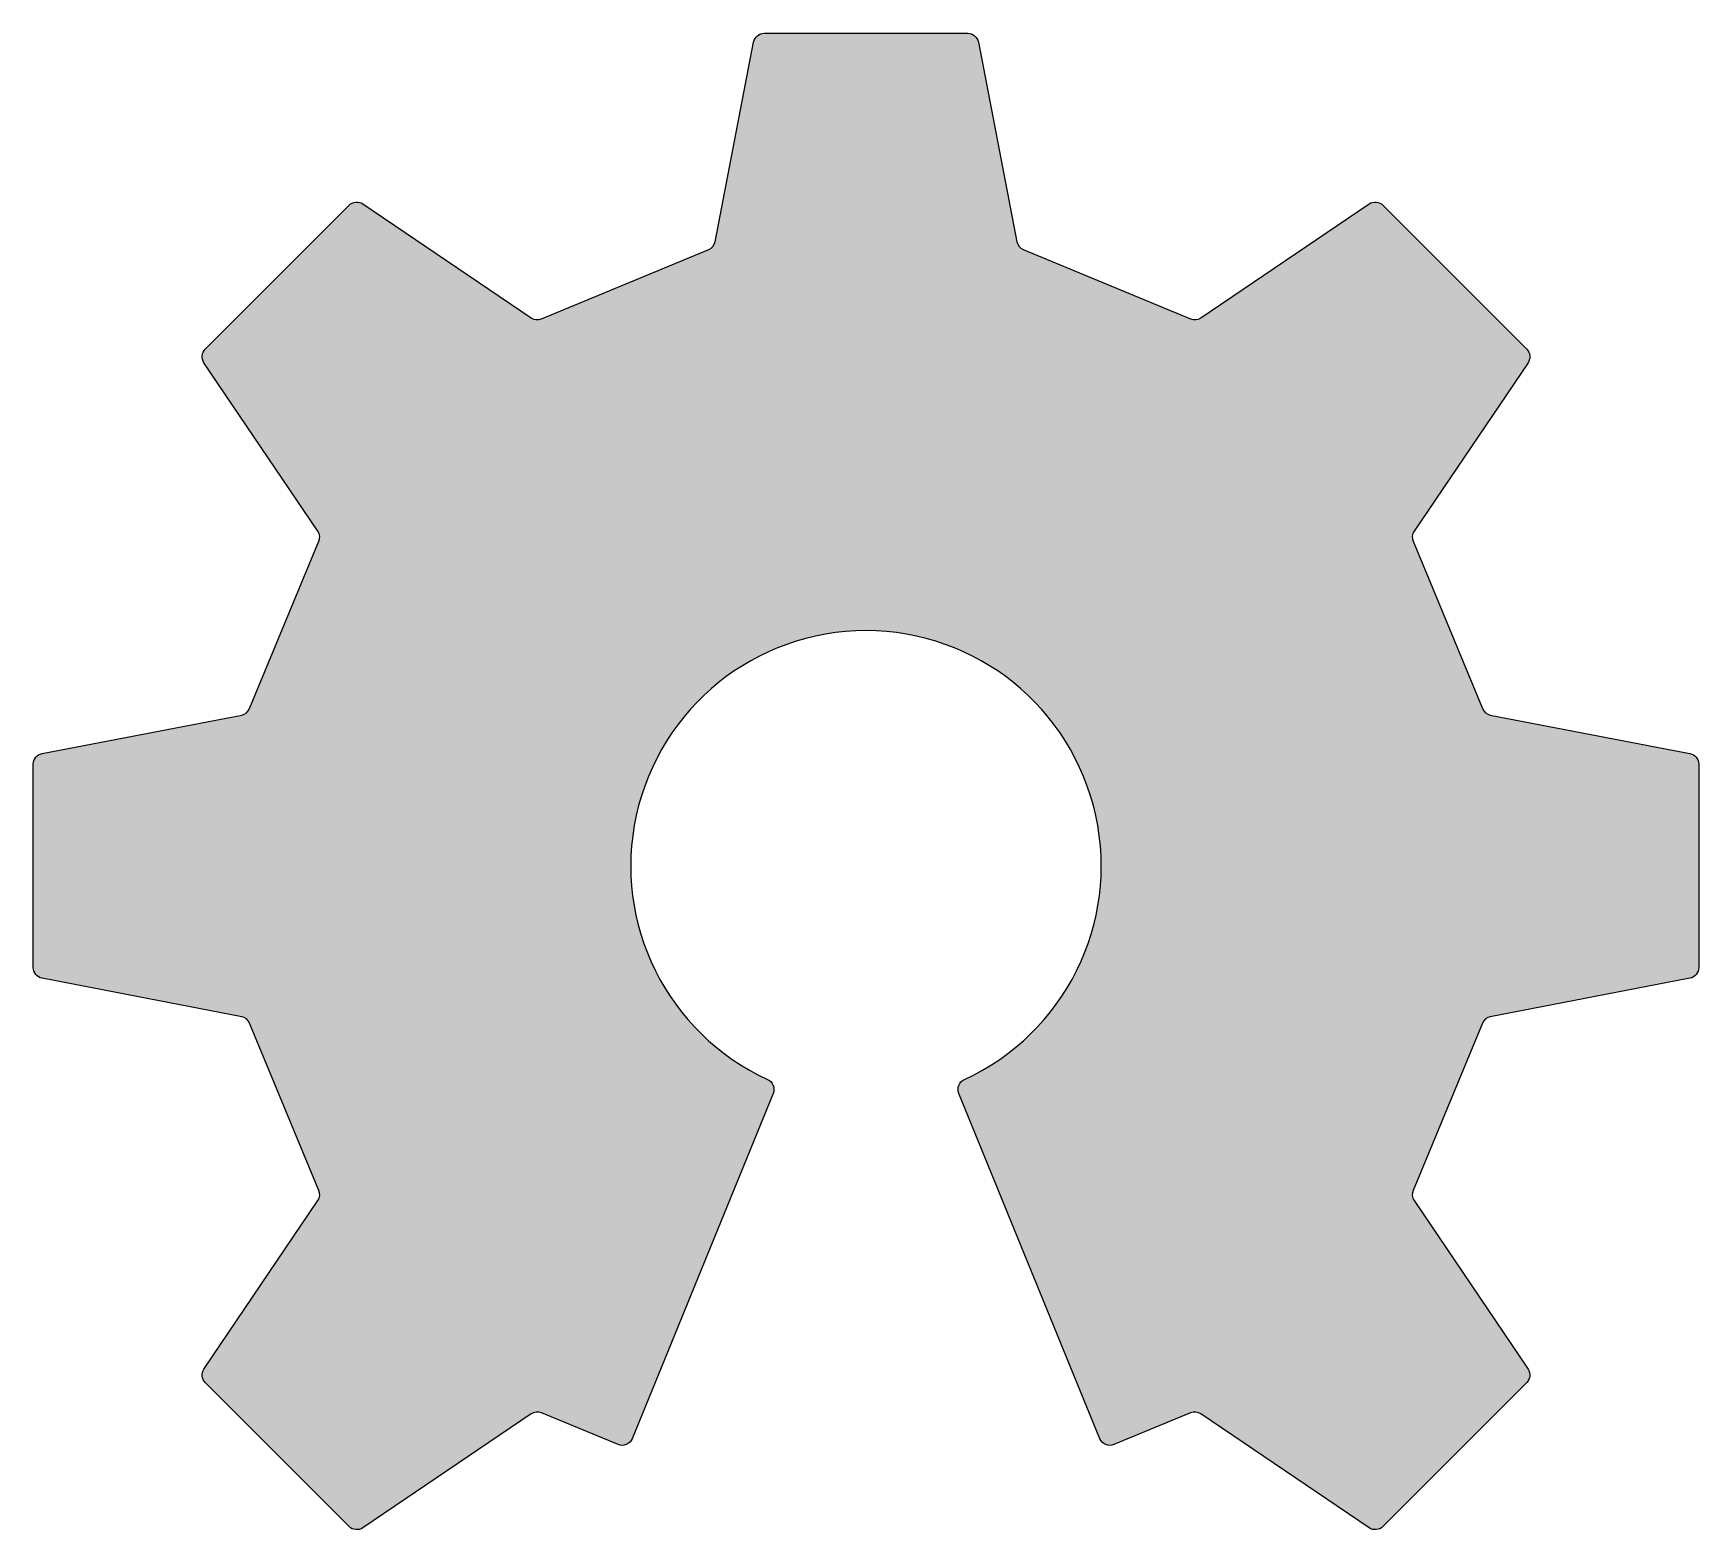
# Model space of a CAD drawing. Header units: inches. Extents: x -361 to 2602, y -61 to 1457.
# Drawn here: x 215.26 to 261.74, y 1062.8 to 1104.57 of the extents above; entities that cross this region are included whole.
import ezdxf

# ---------------------------------------------------------------- set-up
doc = ezdxf.new("R2010")
doc.units = ezdxf.units.IN
doc.header["$MEASUREMENT"] = 0

msp = doc.modelspace()

# ---------------------------------------------------------------- hatches: boundary and pattern name
h = msp.add_hatch(color=256)
edge = h.paths.add_edge_path()
edge.add_arc((238.4977969790322, 1081.327680941443), 6.564978791854304, 294.7150320400102, 605.2849679599899)
edge.add_arc((235.6275121768085, 1075.091544399742), 0.3000000000002005, -22.210405302543904, 65.2849679598512, ccw=False)
edge.add_line((235.9052527621358, 1074.978141722251), (231.9694678246784, 1065.338799544079))
edge.add_arc((231.6917272393483, 1065.452202221569), 0.3000000000023759, 247.5000000002977, 337.78959469789237, ccw=False)
edge.add_line((231.5769222096393, 1065.175038361813), (229.4391301002148, 1066.060540847076))
edge.add_arc((229.3243250705048, 1065.783376987323), 0.2999999999998602, 67.49999999988738, 124.0803113826699)
edge.add_line((229.1562187462738, 1066.031852868957), (224.4546883802037, 1062.851033133418))
edge.add_arc((224.2865820559732, 1063.099509015051), 0.299999999999014, 224.9999999998912, 304.08031138267376, ccw=False)
edge.add_line((224.0744500216175, 1062.887376980696), (220.0574930182853, 1066.904333984028))
edge.add_arc((220.2696250526402, 1067.116466018384), 0.2999999999990156, 145.9196886173265, 225.0000000001085, ccw=False)
edge.add_line((220.0211491710076, 1067.284572342614), (223.2019689065443, 1071.986102708684))
edge.add_arc((222.9534930249076, 1072.154209032917), 0.3000000000036789, 325.9196886174041, 382.5000000001865)
edge.add_line((223.230656884664, 1072.269014062629), (221.2968539104573, 1076.937627429914))
edge.add_arc((221.0196900507046, 1076.822822400203), 0.2999999999998548, 22.50000000026022, 79.08031138304264)
edge.add_line((221.0765199097428, 1077.117390502892), (215.502856701211, 1078.192695301964))
edge.add_arc((215.5596865602504, 1078.487263404651), 0.2999999999980418, 179.9999999999734, 259.0803113827559, ccw=False)
edge.add_line((215.2596865602524, 1078.487263404651), (215.2596865602524, 1084.168098478232))
edge.add_arc((215.5596865602526, 1084.168098478234), 0.3000000000002453, 100.91968861759148, 180.000000000374, ccw=False)
edge.add_line((215.502856701211, 1084.462666580923), (221.0765199097428, 1085.537971379995))
edge.add_arc((221.0196900507046, 1085.832539482684), 0.299999999999855, 280.9196886169574, 337.4999999997398)
edge.add_line((221.2968539104573, 1085.717734452973), (223.230656884664, 1090.386347820258))
edge.add_arc((222.9534930249076, 1090.50115284997), 0.3000000000036788, 337.4999999998134, 394.0803113825959)
edge.add_line((223.2019689065443, 1090.669259174203), (220.0211491710076, 1095.370789540269))
edge.add_arc((220.2696250526424, 1095.538895864502), 0.3000000000018583, 134.9999999999431, 214.0803113827257, ccw=False)
edge.add_line((220.0574930182853, 1095.751027898859), (224.0744500216175, 1099.767984902191))
edge.add_arc((224.286582055971, 1099.555852867835), 0.2999999999987455, 55.91968861678362, 134.9999999995651, ccw=False)
edge.add_line((224.4546883802037, 1099.804328749465), (229.1562187462738, 1096.623509013931))
edge.add_arc((229.3243250705048, 1096.871984895564), 0.2999999999998602, 235.9196886173302, 292.5000000001127)
edge.add_line((229.4391301002148, 1096.594821035811), (234.1077434674995, 1098.528624010017))
edge.add_arc((233.9929384377931, 1098.80578786977), 0.2999999999980943, 292.4999999995129, 349.0803113822952)
edge.add_line((234.2875065404793, 1098.748958010728), (235.3628113395522, 1104.322621219264))
edge.add_arc((235.6573794422428, 1104.265791360224), 0.3000000000020654, 90.00000000004701, 169.0803113828292, ccw=False)
edge.add_line((235.6573794422426, 1104.565791360226), (241.3382145158217, 1104.565791360226))
edge.add_arc((241.3382145158206, 1104.265791360225), 0.3000000000009636, 10.91968861699712, 89.99999999977928, ccw=False)
edge.add_line((241.6327826185103, 1104.322621219264), (242.7080874175832, 1098.748958010728))
edge.add_arc((243.0026555202703, 1098.805787869772), 0.2999999999993067, 190.9196886179886, 247.5000000007711)
edge.add_line((242.8878504905648, 1098.528624010017), (247.5564638578495, 1096.594821035811))
edge.add_arc((247.6712688875595, 1096.871984895564), 0.2999999999998598, 247.4999999998873, 304.0803113826699)
edge.add_line((247.8393752117905, 1096.623509013931), (252.5409055778624, 1099.804328749465))
edge.add_arc((252.7090119020952, 1099.555852867835), 0.2999999999987455, 45.00000000043502, 124.0803113832165, ccw=False)
edge.add_line((252.9211439364486, 1099.767984902191), (256.9381009397808, 1095.751027898859))
edge.add_arc((256.725968905422, 1095.538895864504), 0.3000000000015854, -34.08031138326908, 44.99999999951382, ccw=False)
edge.add_line((256.9744447870549, 1095.370789540269), (253.7936250515201, 1090.669259174203))
edge.add_arc((254.0421009331567, 1090.50115284997), 0.3000000000036794, 145.9196886174042, 202.5000000001865)
edge.add_line((253.7649370734003, 1090.386347820258), (255.698740047607, 1085.717734452973))
edge.add_arc((255.9759039073597, 1085.832539482684), 0.2999999999998552, 202.5000000002603, 259.0803113830426)
edge.add_line((255.9190740483215, 1085.537971379995), (261.4927372568533, 1084.462666580923))
edge.add_arc((261.4359073978117, 1084.168098478234), 0.3000000000002463, -3.738023224286735e-10, 79.0803113824083, ccw=False)
edge.add_line((261.735907397812, 1084.168098478232), (261.735907397812, 1078.487263404651))
edge.add_arc((261.4359073978139, 1078.487263404651), 0.2999999999980429, -79.08031138275578, 2.637534635141492e-11, ccw=False)
edge.add_line((261.4927372568533, 1078.192695301964), (255.9190740483215, 1077.117390502892))
edge.add_arc((255.9759039073597, 1076.822822400203), 0.2999999999998546, 100.9196886169573, 157.4999999997398)
edge.add_line((255.698740047607, 1076.937627429914), (253.7649370734003, 1072.269014062629))
edge.add_arc((254.0421009331567, 1072.154209032917), 0.3000000000036794, 157.4999999998135, 214.0803113825959)
edge.add_line((253.7936250515201, 1071.986102708684), (256.9744447870549, 1067.284572342614))
edge.add_arc((256.7259689054242, 1067.116466018382), 0.2999999999987455, -44.99999999956498, 34.08031138321638, ccw=False)
edge.add_line((256.9381009397808, 1066.904333984028), (252.9211439364486, 1062.887376980696))
edge.add_arc((252.709011902093, 1063.099509015051), 0.2999999999990154, 235.9196886173265, 315.00000000010857, ccw=False)
edge.add_line((252.5409055778624, 1062.851033133418), (247.8393752117905, 1066.031852868957))
edge.add_arc((247.6712688875595, 1065.783376987323), 0.2999999999998605, 55.91968861733018, 112.5000000001126)
edge.add_line((247.5564638578495, 1066.060540847076), (245.4186717484232, 1065.175038361813))
edge.add_arc((245.3038667187151, 1065.452202221568), 0.3000000000011919, 202.2104053020132, 292.4999999996079, ccw=False)
edge.add_line((245.0261261333859, 1065.338799544079), (241.0903411959267, 1074.978141722251))
edge.add_arc((241.3680817812549, 1075.091544399741), 0.3000000000006827, 114.715032039915, 202.2104053023104, ccw=False)

# ---------------------------------------------------------------- linework, layer by layer
msp.add_lwpolyline([(241.2426501569522, 1075.364063954315, 4.564395604021269), (235.7529438011121, 1075.364063954315, -0.401467224952953), (235.9052527621358, 1074.978141722251), (231.9694678246784, 1065.338799544079, -0.4156947323144399), (231.5769222096393, 1065.175038361813), (229.4391301002148, 1066.060540847076, 0.2520191994259644), (229.1562187462738, 1066.031852868957), (224.4546883802037, 1062.851033133418, -0.3594323331783931), (224.0744500216175, 1062.887376980696), (220.0574930182853, 1066.904333984028, -0.3594323331783907), (220.0211491710076, 1067.284572342614), (223.2019689065443, 1071.986102708684, 0.2520191994259642), (223.230656884664, 1072.269014062629), (221.2968539104573, 1076.937627429914, 0.2520191994259642), (221.0765199097428, 1077.117390502892), (215.502856701211, 1078.192695301964, -0.3594323331783926), (215.2596865602524, 1078.487263404651), (215.2596865602524, 1084.168098478232, -0.3594323331783926), (215.502856701211, 1084.462666580923), (221.0765199097428, 1085.537971379995, 0.2520191994259639), (221.2968539104573, 1085.717734452973), (223.230656884664, 1090.386347820258, 0.2520191994259644), (223.2019689065443, 1090.669259174203), (220.0211491710076, 1095.370789540269, -0.359432333178393), (220.0574930182853, 1095.751027898859), (224.0744500216175, 1099.767984902191, -0.3594323331783879), (224.4546883802037, 1099.804328749465), (229.1562187462738, 1096.623509013931, 0.2520191994259644), (229.4391301002148, 1096.594821035811), (234.1077434674995, 1098.528624010017, 0.2520191994259639), (234.2875065404793, 1098.748958010728), (235.3628113395522, 1104.322621219264, -0.359432333178391), (235.6573794422426, 1104.565791360226), (241.3382145158217, 1104.565791360226, -0.359432333178391), (241.6327826185103, 1104.322621219264), (242.7080874175832, 1098.748958010728, 0.2520191994259646), (242.8878504905648, 1098.528624010017), (247.5564638578495, 1096.594821035811, 0.2520191994259648), (247.8393752117905, 1096.623509013931), (252.5409055778624, 1099.804328749465, -0.3594323331783879), (252.9211439364486, 1099.767984902191), (256.9381009397808, 1095.751027898859, -0.3594323331783948), (256.9744447870549, 1095.370789540269), (253.7936250515201, 1090.669259174203, 0.2520191994259637), (253.7649370734003, 1090.386347820258), (255.698740047607, 1085.717734452973, 0.2520191994259638), (255.9190740483215, 1085.537971379995), (261.4927372568533, 1084.462666580923, -0.359432333178391), (261.735907397812, 1084.168098478232), (261.735907397812, 1078.487263404651, -0.3594323331783911), (261.4927372568533, 1078.192695301964), (255.9190740483215, 1077.117390502892, 0.2520191994259643), (255.698740047607, 1076.937627429914), (253.7649370734003, 1072.269014062629, 0.2520191994259637), (253.7936250515201, 1071.986102708684), (256.9744447870549, 1067.284572342614, -0.3594323331783879), (256.9381009397808, 1066.904333984028), (252.9211439364486, 1062.887376980696, -0.3594323331783909), (252.5409055778624, 1062.851033133418), (247.8393752117905, 1066.031852868957, 0.2520191994259641), (247.5564638578495, 1066.060540847076), (245.4186717484232, 1065.175038361813, -0.4156947323144399), (245.0261261333859, 1065.338799544079), (241.0903411959267, 1074.978141722251, -0.4014672249529544)], format="xyb", close=True)

doc.saveas('drawing.dxf')
